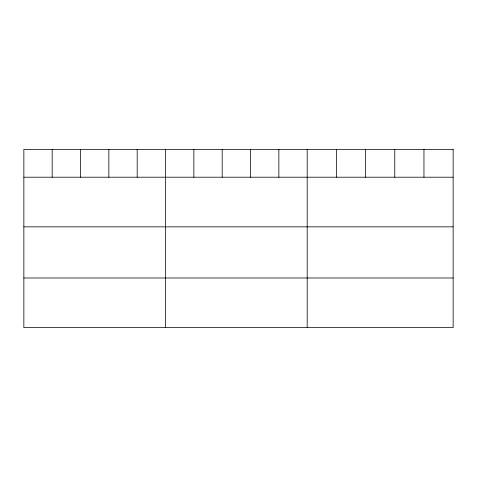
<?xml version="1.0" encoding="UTF-8"?>
<svg xmlns="http://www.w3.org/2000/svg" width="477" height="477" viewBox="0 0 477 477"><rect width="100%" height="100%" fill="white"/><g stroke="black" fill="none" stroke-linecap="round" stroke-linejoin="round"><path stroke-width="0.72" d="M23.85 177.211L453.15 177.211M23.85 226.843L453.15 226.843M23.85 277.984L453.15 277.984M423.958 149.39L423.958 177.211M394.765 149.39L394.765 177.211M365.573 149.39L365.573 177.211M336.38 149.39L336.38 177.211M307.188 149.39L307.188 327.61M278.854 149.39L278.854 177.211M250.52 149.39L250.52 177.211M222.187 149.39L222.187 177.211M193.853 149.39L193.853 177.211M165.519 149.39L165.519 327.61M137.185 149.39L137.185 177.211M108.851 149.39L108.851 177.211M80.518 149.39L80.518 177.211M52.184 149.39L52.184 177.211M453.15 149.39L23.85 149.39L23.85 327.61L453.15 327.61L453.15 149.39"/></g></svg>
